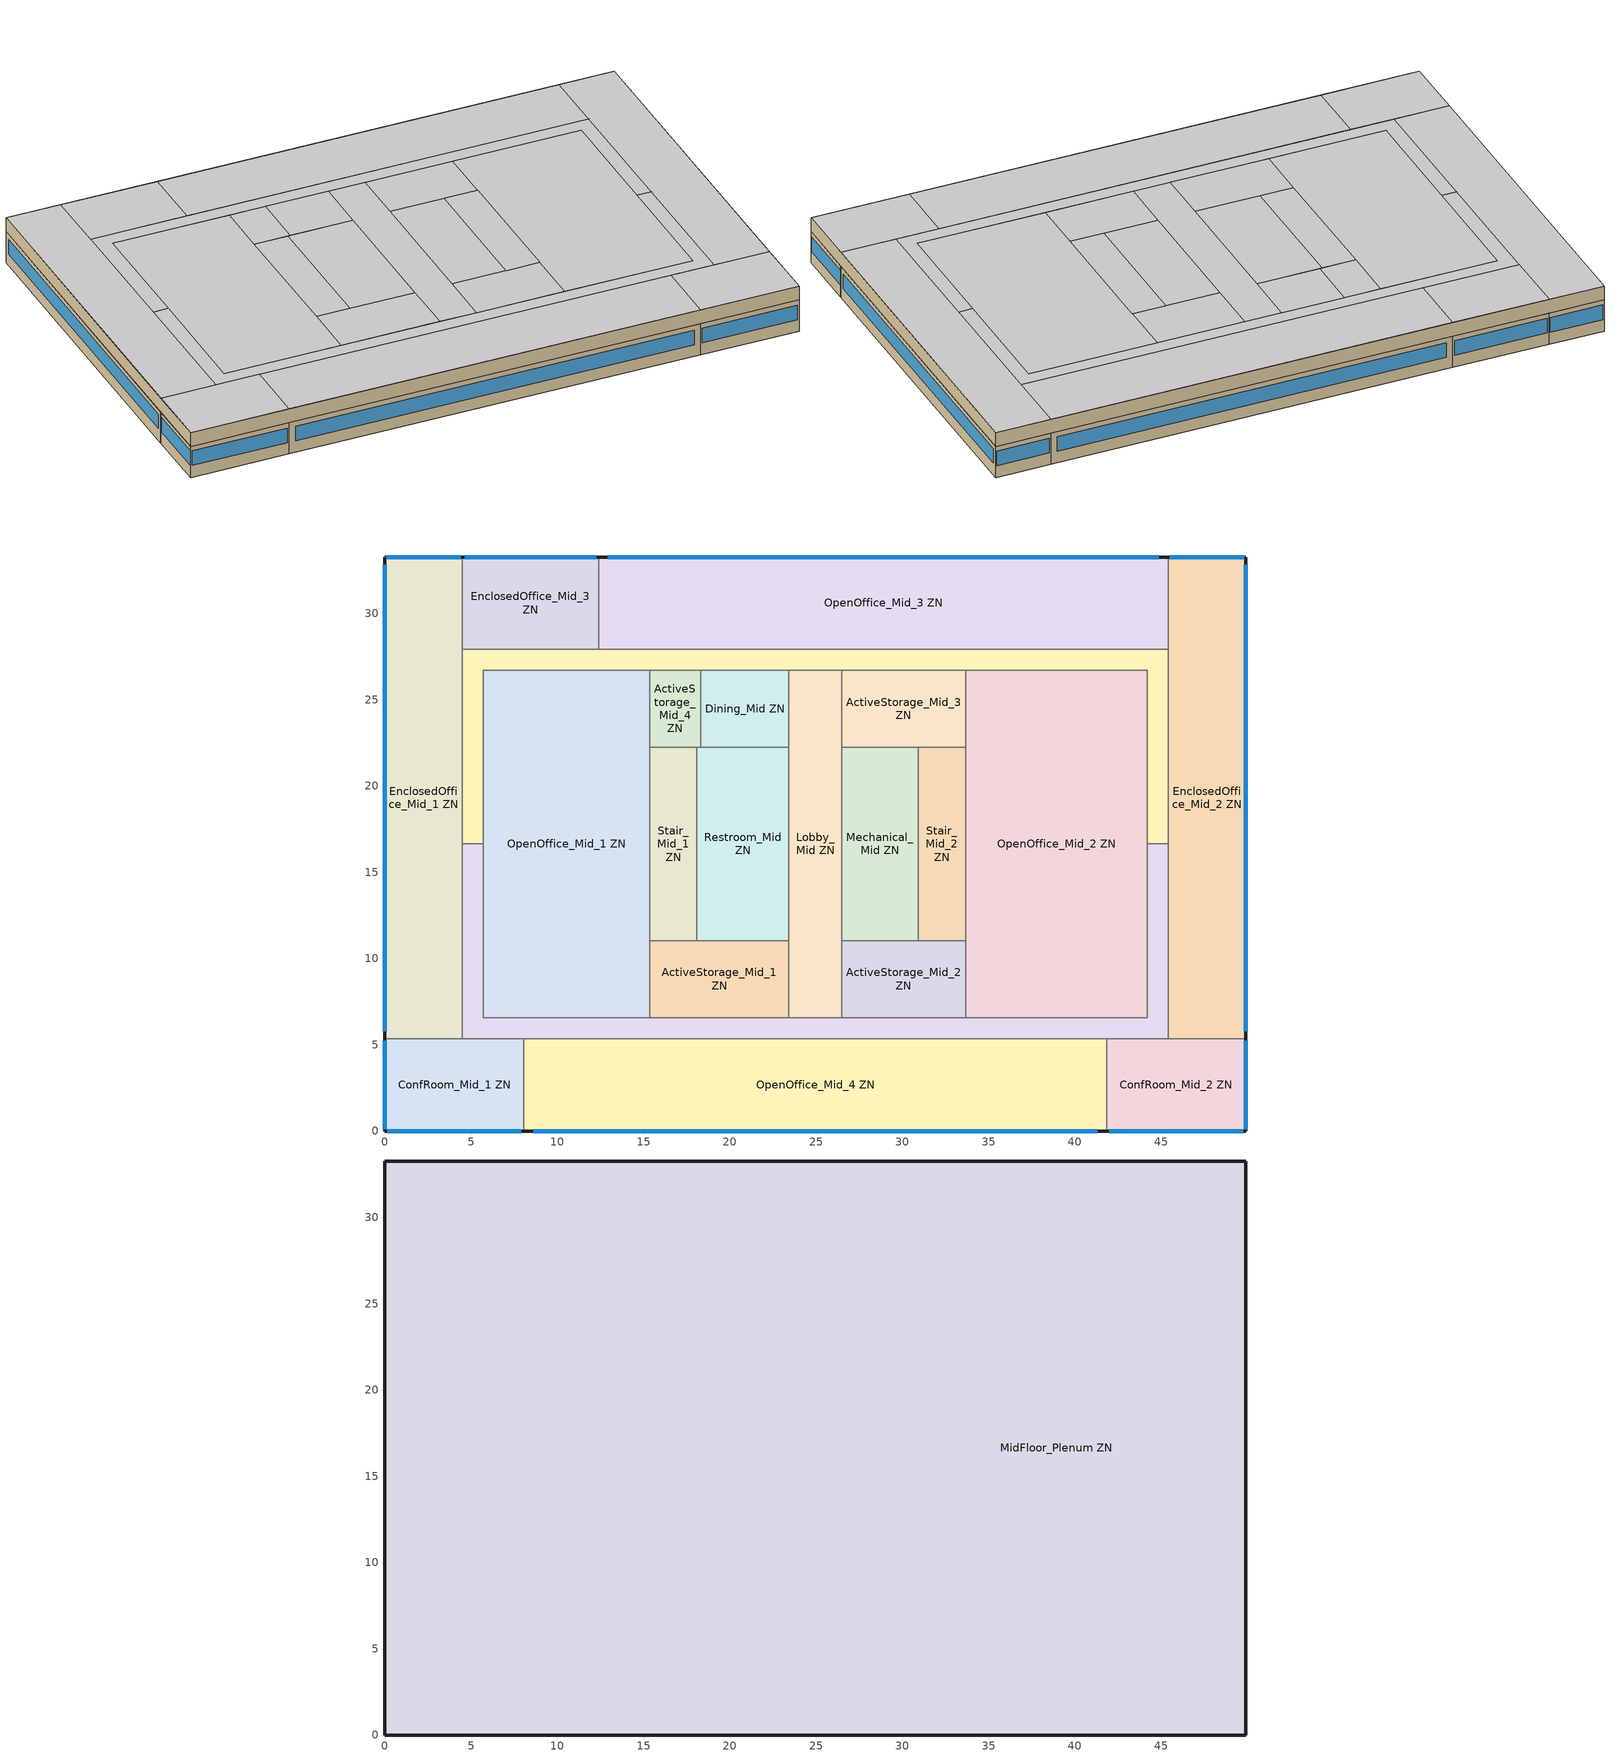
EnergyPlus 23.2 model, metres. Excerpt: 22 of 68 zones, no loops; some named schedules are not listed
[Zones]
ActiveStorage_Mid_1 ZN
 floor to FirstFloor_Plenum ZN (Typical Interior Floor): 23.43,11.04 23.43,6.56 15.35,6.56 15.35,11.04 z3.96
 wall to Restroom_Mid ZN (Typical Interior Wall): 23.43,11.04 18.1,11.04 z3.96:6.71
 wall to Stair_Mid_1 ZN (Typical Interior Wall): 18.1,11.04 15.35,11.04 z3.96:6.71
 wall to Lobby_Mid ZN (Typical Interior Wall): 23.43,6.56 23.43,11.04 z3.96:6.71
 wall to Corridor_Mid_1 ZN (Typical Interior Wall): 15.35,6.56 23.43,6.56 z3.96:6.71
 wall to OpenOffice_Mid_1 ZN (Typical Interior Wall): 15.35,11.04 15.35,6.56 z3.96:6.71
ActiveStorage_Mid_2 ZN
 floor to FirstFloor_Plenum ZN (Typical Interior Floor): 33.67,11.04 33.67,6.56 26.48,6.56 26.48,11.04 z3.96
 wall to Mechanical_Mid ZN (Typical Interior Wall): 30.93,11.04 26.48,11.04 z3.96:6.71
 wall to Stair_Mid_2 ZN (Typical Interior Wall): 33.67,11.04 30.93,11.04 z3.96:6.71
 wall to OpenOffice_Mid_2 ZN (Typical Interior Wall): 33.67,6.56 33.67,11.04 z3.96:6.71
 wall to Corridor_Mid_1 ZN (Typical Interior Wall): 26.48,6.56 33.67,6.56 z3.96:6.71
 wall to Lobby_Mid ZN (Typical Interior Wall): 26.48,11.04 26.48,6.56 z3.96:6.71
ActiveStorage_Mid_3 ZN
 floor to FirstFloor_Plenum ZN (Typical Interior Floor): 33.67,26.71 33.67,22.23 26.48,22.23 26.48,26.71 z3.96
 wall to Corridor_Mid_2 ZN (Typical Interior Wall): 33.67,26.71 26.48,26.71 z3.96:6.71
 wall to OpenOffice_Mid_2 ZN (Typical Interior Wall): 33.67,22.23 33.67,26.71 z3.96:6.71
 wall to Stair_Mid_2 ZN (Typical Interior Wall): 30.93,22.23 33.67,22.23 z3.96:6.71
 wall to Mechanical_Mid ZN (Typical Interior Wall): 26.48,22.23 30.93,22.23 z3.96:6.71
 wall to Lobby_Mid ZN (Typical Interior Wall): 26.48,26.71 26.48,22.23 z3.96:6.71
ActiveStorage_Mid_4 ZN
 floor to FirstFloor_Plenum ZN (Typical Interior Floor): 18.31,26.71 18.31,22.23 15.35,22.23 15.35,26.71 z3.96
 wall to Corridor_Mid_2 ZN (Typical Interior Wall): 18.31,26.71 15.35,26.71 z3.96:6.71
 wall to Dining_Mid ZN (Typical Interior Wall): 18.31,22.23 18.31,26.71 z3.96:6.71
 wall to Restroom_Mid ZN (Typical Interior Wall): 18.1,22.23 18.31,22.23 z3.96:6.71
 wall to Stair_Mid_1 ZN (Typical Interior Wall): 15.35,22.23 18.1,22.23 z3.96:6.71
 wall to OpenOffice_Mid_1 ZN (Typical Interior Wall): 15.35,26.71 15.35,22.23 z3.96:6.71
ConfRoom_Mid_1 ZN
 floor to FirstFloor_Plenum ZN (Typical Interior Floor): 8.07,5.34 8.07,0 0,0 0,5.34 z3.96
 wall outside (PRM Steel Framed Exterior Wall R-8.06): 0,5.34 0,0 8.07,0 z3.96:6.71
 wall to EnclosedOffice_Mid_1 ZN (Typical Interior Wall): 4.5,5.34 0,5.34 z3.96:6.71
 wall to Corridor_Mid_1 ZN (Typical Interior Wall): 8.07,5.34 4.5,5.34 z3.96:6.71
 wall to OpenOffice_Mid_4 ZN (Typical Interior Wall): 8.07,0 8.07,5.34 z3.96:6.71
 window (Simple Glazing U 0.57 SHGC 0.25 VT 0.28): 0.15,0 7.92,0 / 0,5.24 0,0.11 z5:6.28
ConfRoom_Mid_2 ZN
 floor to FirstFloor_Plenum ZN (Typical Interior Floor): 49.91,5.34 49.91,0 41.84,0 41.84,5.34 z3.96
 wall outside (PRM Steel Framed Exterior Wall R-8.06): 41.84,0 49.91,0 49.91,5.34 z3.96:6.71
 wall to Corridor_Mid_1 ZN (Typical Interior Wall): 45.41,5.34 41.84,5.34 z3.96:6.71
 wall to EnclosedOffice_Mid_2 ZN (Typical Interior Wall): 49.91,5.34 45.41,5.34 z3.96:6.71
 wall to OpenOffice_Mid_4 ZN (Typical Interior Wall): 41.84,5.34 41.84,0 z3.96:6.71
 window (Simple Glazing U 0.57 SHGC 0.25 VT 0.28): 49.91,0.11 49.91,5.24 / 41.99,0 49.76,0 z5:6.28
Corridor_Mid_1 ZN
 floor to FirstFloor_Plenum ZN (Typical Interior Floor): 45.41,16.64 45.41,5.34 4.5,5.34 4.5,16.64 5.72,16.64 5.72,6.56 44.19,6.56 44.19,16.64 z3.96
 wall to OpenOffice_Mid_2 ZN (Typical Interior Wall): 44.19,16.64 44.19,6.56 33.67,6.56 z3.96:6.71
 wall to OpenOffice_Mid_1 ZN (Typical Interior Wall): 15.35,6.56 5.72,6.56 5.72,16.64 z3.96:6.71
 wall to Lobby_Mid ZN (Typical Interior Wall): 26.48,6.56 23.43,6.56 z3.96:6.71
 wall to Corridor_Mid_2 ZN (Typical Interior Wall): 5.72,16.64 4.5,16.64 / 45.41,16.64 44.19,16.64 z3.96:6.71
 wall to EnclosedOffice_Mid_2 ZN (Typical Interior Wall): 45.41,5.34 45.41,16.64 z3.96:6.71
 wall to OpenOffice_Mid_4 ZN (Typical Interior Wall): 8.07,5.34 16.57,5.34 33.34,5.34 41.84,5.34 z3.96:6.71
 wall to EnclosedOffice_Mid_1 ZN (Typical Interior Wall): 4.5,16.64 4.5,5.34 z3.96:6.71
Corridor_Mid_2 ZN
 floor to FirstFloor_Plenum ZN (Typical Interior Floor): 45.41,27.93 45.41,16.64 44.19,16.64 44.19,26.71 5.72,26.71 5.72,16.64 4.5,16.64 4.5,27.93 z3.96
 wall to OpenOffice_Mid_3 ZN (Typical Interior Wall): 45.41,27.93 12.39,27.93 z3.96:6.71
 wall to EnclosedOffice_Mid_3 ZN (Typical Interior Wall): 12.39,27.93 10.08,27.93 4.5,27.93 z3.96:6.71
 wall to OpenOffice_Mid_1 ZN (Typical Interior Wall): 5.72,16.64 5.72,26.71 15.35,26.71 z3.96:6.71
 wall to EnclosedOffice_Mid_2 ZN (Typical Interior Wall): 45.41,16.64 45.41,27.93 z3.96:6.71
 wall to Dining_Mid ZN (Typical Interior Wall): 18.31,26.71 23.43,26.71 z3.96:6.71
 wall to Lobby_Mid ZN (Typical Interior Wall): 23.43,26.71 26.48,26.71 z3.96:6.71
 wall to OpenOffice_Mid_2 ZN (Typical Interior Wall): 33.67,26.71 44.19,26.71 44.19,16.64 z3.96:6.71
 wall to EnclosedOffice_Mid_1 ZN (Typical Interior Wall): 4.5,27.93 4.5,16.64 z3.96:6.71
Dining_Mid ZN
 floor to FirstFloor_Plenum ZN (Typical Interior Floor): 23.43,26.71 23.43,22.23 18.31,22.23 18.31,26.71 z3.96
 wall to Lobby_Mid ZN (Typical Interior Wall): 23.43,22.23 23.43,26.71 z3.96:6.71
 wall to Restroom_Mid ZN (Typical Interior Wall): 18.31,22.23 23.43,22.23 z3.96:6.71
EnclosedOffice_Mid_1 ZN
 floor to FirstFloor_Plenum ZN (Typical Interior Floor): 4.5,33.27 4.5,5.34 0,5.34 0,33.27 z3.96
 wall outside (PRM Steel Framed Exterior Wall R-8.06): 4.5,33.27 0,33.27 0,5.34 z3.96:6.71
 wall to EnclosedOffice_Mid_3 ZN (Typical Interior Wall): 4.5,27.93 4.5,33.27 z3.96:6.71
 window (Simple Glazing U 0.57 SHGC 0.25 VT 0.28): 4.41,33.27 0.09,33.27 z5:6.29; 0,32.82 0,5.8 z5:6.27
EnclosedOffice_Mid_2 ZN
 floor to FirstFloor_Plenum ZN (Typical Interior Floor): 49.91,33.27 49.91,5.34 45.41,5.34 45.41,33.27 z3.96
 wall outside (PRM Steel Framed Exterior Wall R-8.06): 49.91,5.34 49.91,33.27 45.41,33.27 z3.96:6.71
 wall to OpenOffice_Mid_3 ZN (Typical Interior Wall): 45.41,33.27 45.41,27.93 z3.96:6.71
 window (Simple Glazing U 0.57 SHGC 0.25 VT 0.28): 49.82,33.27 45.5,33.27 z5:6.29; 49.91,5.8 49.91,32.82 z5:6.27
EnclosedOffice_Mid_3 ZN
 floor to FirstFloor_Plenum ZN (Typical Interior Floor): 12.39,33.27 12.39,27.93 4.5,27.93 4.5,33.27 z3.96
 wall outside (PRM Steel Framed Exterior Wall R-8.06): 12.39,33.27 4.5,33.27 z3.96:6.71
 wall to OpenOffice_Mid_3 ZN (Typical Interior Wall): 12.39,27.93 12.39,33.27 z3.96:6.71
 window (Simple Glazing U 0.57 SHGC 0.25 VT 0.28): 12.25,33.27 4.65,33.27 z5:6.28
Lobby_Mid ZN
 floor to FirstFloor_Plenum ZN (Typical Interior Floor): 26.48,26.71 26.48,6.56 23.43,6.56 23.43,26.71 z3.96
 wall to Mechanical_Mid ZN (Typical Interior Wall): 26.48,11.04 26.48,22.23 z3.96:6.71
 wall to Restroom_Mid ZN (Typical Interior Wall): 23.43,22.23 23.43,11.04 z3.96:6.71
Mechanical_Mid ZN
 floor to FirstFloor_Plenum ZN (Typical Interior Floor): 30.93,22.23 30.93,11.04 26.48,11.04 26.48,22.23 z3.96
 wall to Stair_Mid_2 ZN (Typical Interior Wall): 30.93,11.04 30.93,22.23 z3.96:6.71
OpenOffice_Mid_1 ZN
 floor to FirstFloor_Plenum ZN (Typical Interior Floor): 15.35,26.71 15.35,6.56 5.72,6.56 5.72,26.71 z3.96
 wall to Stair_Mid_1 ZN (Typical Interior Wall): 15.35,11.04 15.35,22.23 z3.96:6.71
OpenOffice_Mid_2 ZN
 floor to FirstFloor_Plenum ZN (Typical Interior Floor): 44.19,26.71 44.19,6.56 33.67,6.56 33.67,26.71 z3.96
 wall to Stair_Mid_2 ZN (Typical Interior Wall): 33.67,22.23 33.67,11.04 z3.96:6.71
OpenOffice_Mid_3 ZN
 floor to FirstFloor_Plenum ZN (Typical Interior Floor): 45.41,33.27 45.41,27.93 12.39,27.93 12.39,33.27 z3.96
 wall outside (PRM Steel Framed Exterior Wall R-8.06): 45.41,33.27 12.39,33.27 z3.96:6.71
 window (Simple Glazing U 0.57 SHGC 0.25 VT 0.28): 44.87,33.27 12.92,33.27 z5:6.27
OpenOffice_Mid_4 ZN
 floor to FirstFloor_Plenum ZN (Typical Interior Floor): 41.84,5.34 41.84,0 8.07,0 8.07,5.34 z3.96
 wall outside (PRM Steel Framed Exterior Wall R-8.06): 8.07,0 41.84,0 z3.96:6.71
 window (Simple Glazing U 0.57 SHGC 0.25 VT 0.28): 8.61,0 41.3,0 z5:6.27
Restroom_Mid ZN
 floor to FirstFloor_Plenum ZN (Typical Interior Floor): 23.43,22.23 23.43,11.04 18.1,11.04 18.1,22.23 z3.96
 wall to Stair_Mid_1 ZN (Typical Interior Wall): 18.1,22.23 18.1,11.04 z3.96:6.71
Stair_Mid_1 ZN
 floor to FirstFloor_Plenum ZN (Typical Interior Floor): 18.1,22.23 18.1,11.04 15.35,11.04 15.35,22.23 z3.96
Stair_Mid_2 ZN
 floor to FirstFloor_Plenum ZN (Typical Interior Floor): 33.67,22.23 33.67,11.04 30.93,11.04 30.93,22.23 z3.96
MidFloor_Plenum ZN
 floor to OpenOffice_Mid_3 ZN (Typical Interior Floor): 45.41,33.27 45.41,27.93 12.39,27.93 12.39,33.27 z6.71
 floor to Lobby_Mid ZN (Typical Interior Floor): 26.48,26.71 26.48,6.56 23.43,6.56 23.43,26.71 z6.71
 floor to OpenOffice_Mid_4 ZN (Typical Interior Floor): 41.84,5.34 41.84,0 8.07,0 8.07,5.34 z6.71
 floor to Stair_Mid_2 ZN (Typical Interior Floor): 33.67,22.23 33.67,11.04 30.93,11.04 30.93,22.23 z6.71
 floor to OpenOffice_Mid_1 ZN (Typical Interior Floor): 15.35,26.71 15.35,6.56 5.72,6.56 5.72,26.71 z6.71
 floor to Corridor_Mid_1 ZN (Typical Interior Floor): 45.41,16.64 45.41,5.34 4.5,5.34 4.5,16.64 5.72,16.64 5.72,6.56 44.19,6.56 44.19,16.64 z6.71
 floor to Stair_Mid_1 ZN (Typical Interior Floor): 18.1,22.23 18.1,11.04 15.35,11.04 15.35,22.23 z6.71
 floor to OpenOffice_Mid_2 ZN (Typical Interior Floor): 44.19,26.71 44.19,6.56 33.67,6.56 33.67,26.71 z6.71
 floor to ActiveStorage_Mid_4 ZN (Typical Interior Floor): 18.31,26.71 18.31,22.23 15.35,22.23 15.35,26.71 z6.71
 floor to ActiveStorage_Mid_3 ZN (Typical Interior Floor): 33.67,26.71 33.67,22.23 26.48,22.23 26.48,26.71 z6.71
 floor to EnclosedOffice_Mid_3 ZN (Typical Interior Floor): 12.39,33.27 12.39,27.93 4.5,27.93 4.5,33.27 z6.71
 floor to ConfRoom_Mid_1 ZN (Typical Interior Floor): 8.07,5.34 8.07,0 0,0 0,5.34 z6.71
 floor to Corridor_Mid_2 ZN (Typical Interior Floor): 45.41,27.93 45.41,16.64 44.19,16.64 44.19,26.71 5.72,26.71 5.72,16.64 4.5,16.64 4.5,27.93 z6.71
 floor to ActiveStorage_Mid_1 ZN (Typical Interior Floor): 23.43,11.04 23.43,6.56 15.35,6.56 15.35,11.04 z6.71
 floor to ConfRoom_Mid_2 ZN (Typical Interior Floor): 49.91,5.34 49.91,0 41.84,0 41.84,5.34 z6.71
 floor to Dining_Mid ZN (Typical Interior Floor): 23.43,26.71 23.43,22.23 18.31,22.23 18.31,26.71 z6.71
 floor to EnclosedOffice_Mid_2 ZN (Typical Interior Floor): 49.91,33.27 49.91,5.34 45.41,5.34 45.41,33.27 z6.71
 floor to EnclosedOffice_Mid_1 ZN (Typical Interior Floor): 4.5,33.27 4.5,5.34 0,5.34 0,33.27 z6.71
 floor to Restroom_Mid ZN (Typical Interior Floor): 23.43,22.23 23.43,11.04 18.1,11.04 18.1,22.23 z6.71
 floor to ActiveStorage_Mid_2 ZN (Typical Interior Floor): 33.67,11.04 33.67,6.56 26.48,6.56 26.48,11.04 z6.71
 floor to Mechanical_Mid ZN (Typical Interior Floor): 30.93,22.23 30.93,11.04 26.48,11.04 26.48,22.23 z6.71
 wall outside (PRM Steel Framed Exterior Wall R-8.06): 49.91,33.27 0,33.27 0,0 49.91,0 49.91,33.27 z6.71:7.92
 ceiling to Dining_Top ZN (Typical Interior Ceiling): 23.43,22.23 23.43,26.71 18.31,26.71 18.31,22.23 z7.92
 ceiling to Stair_Top_1 ZN (Typical Interior Ceiling): 18.1,11.04 18.1,22.23 15.35,22.23 15.35,11.04 z7.92
 ceiling to Stair_Top_2 ZN (Typical Interior Ceiling): 33.67,11.04 33.67,22.23 30.93,22.23 30.93,11.04 z7.92
 ceiling to ConfRoom_Top_2 ZN (Typical Interior Ceiling): 49.91,0 49.91,5.34 41.84,5.34 41.84,0 z7.92
 ceiling to OpenOffice_Top_2 ZN (Typical Interior Ceiling): 44.19,6.56 44.19,26.71 33.67,26.71 33.67,6.56 z7.92
 ceiling to EnclosedOffice_Top_2 ZN (Typical Interior Ceiling): 49.91,5.34 49.91,33.27 45.41,33.27 45.41,5.34 z7.92
 ceiling to Restroom_Top ZN (Typical Interior Ceiling): 23.43,11.04 23.43,22.23 18.1,22.23 18.1,11.04 z7.92
 ceiling to EnclosedOffice_Top_3 ZN (Typical Interior Ceiling): 12.39,27.93 12.39,33.27 4.5,33.27 4.5,27.93 z7.92
 ceiling to EnclosedOffice_Top_1 ZN (Typical Interior Ceiling): 4.5,5.34 4.5,33.27 0,33.27 0,5.34 z7.92
 ceiling to OpenOffice_Top_3 ZN (Typical Interior Ceiling): 45.41,27.93 45.41,33.27 12.39,33.27 12.39,27.93 z7.92
 ceiling to ActiveStorage_Top_1 ZN (Typical Interior Ceiling): 23.43,6.56 23.43,11.04 15.35,11.04 15.35,6.56 z7.92
 ceiling to ActiveStorage_Top_2 ZN (Typical Interior Ceiling): 33.67,6.56 33.67,11.04 26.48,11.04 26.48,6.56 z7.92
 ceiling to ConfRoom_Top_1 ZN (Typical Interior Ceiling): 8.07,0 8.07,5.34 0,5.34 0,0 z7.92
 ceiling to Corridor_Top_1 ZN (Typical Interior Ceiling): 45.41,5.34 45.41,16.64 44.19,16.64 44.19,6.56 5.72,6.56 5.72,16.64 4.5,16.64 4.5,5.34 z7.92
 ceiling to OpenOffice_Top_4 ZN (Typical Interior Ceiling): 41.84,0 41.84,5.34 8.07,5.34 8.07,0 z7.92
 ceiling to Corridor_Top_2 ZN (Typical Interior Ceiling): 45.41,16.64 45.41,27.93 4.5,27.93 4.5,16.64 5.72,16.64 5.72,26.71 44.19,26.71 44.19,16.64 z7.92
 ceiling to ActiveStorage_Top_4 ZN (Typical Interior Ceiling): 18.31,22.23 18.31,26.71 15.35,26.71 15.35,22.23 z7.92
 ceiling to ActiveStorage_Top_3 ZN (Typical Interior Ceiling): 33.67,22.23 33.67,26.71 26.48,26.71 26.48,22.23 z7.92
 ceiling to OpenOffice_Top_1 ZN (Typical Interior Ceiling): 15.35,6.56 15.35,26.71 5.72,26.71 5.72,6.56 z7.92
 ceiling to Mechanical_Top ZN (Typical Interior Ceiling): 30.93,11.04 30.93,22.23 26.48,22.23 26.48,11.04 z7.92
 ceiling to Lobby_Top ZN (Typical Interior Ceiling): 26.48,6.56 26.48,26.71 23.43,26.71 23.43,6.56 z7.92
[Building]
90.1-PRM-2019--ASHRAE 169-2013-3B: North Axis {deg}=0; Terrain=City
[Site:Location]
El Paso International Ap  Ut: Latitude {deg}=31.77; Longitude {deg}=-106.5; Time Zone {hr}=-7; Elevation {m}=1186
[SizingPeriod:DesignDay] Month=7; Day of Month=21; Day Type=SummerDesignDay; Daily Dry-Bulb Temperature Range {deltaC}=9.5; Dry-Bulb Temperature Range Modifier Type=DefaultMultipliers; Barometric Pressure {Pa}=97679; Wind Speed {m/s}=4; Wind Direction {deg}=300; Rain Indicator=No; Snow Indicator=No; Daylight Saving Time Indicator=No; Solar Model Indicator=ASHRAETau; ASHRAE Clear Sky Optical Depth for Beam Irradiance (taub)=0.556; ASHRAE Clear Sky Optical Depth for Diffuse Irradiance (taud)=1.779; Begin Environment Reset Mode=FullResetAtBeginEnvironment
Name | Maximum Dry-Bulb Temperature {C} | Humidity Condition Type | Wetbulb or DewPoint at Maximum Dry-Bulb {C} | Enthalpy at Maximum Dry-Bulb {J/kg}
Atlanta Hartsfield Intl Ap Ann Clg .4% Condns DB=>MWB | 34.4 | Wetbulb | 23.5
Atlanta Hartsfield Intl Ap Ann Clg .4% Condns DP=>MDB | 27.3 | Dewpoint | 23.4
Atlanta Hartsfield Intl Ap Ann Clg .4% Condns Enth=>MDB | 31.3 | Enthalpy |  | 77900
Atlanta Hartsfield Intl Ap Ann Clg .4% Condns WB=>MDB | 31.2 | Wetbulb | 25.1
[Site:GroundTemperature:FCfactorMethod]
January Ground Temperature {C}=18.3; February Ground Temperature {C}=11.2; March Ground Temperature {C}=6.8; April Ground Temperature {C}=8.1; May Ground Temperature {C}=10.3; June Ground Temperature {C}=12.5; July Ground Temperature {C}=19.2; August Ground Temperature {C}=23.8; September Ground Temperature {C}=27.9; October Ground Temperature {C}=27.5; November Ground Temperature {C}=26.3; December Ground Temperature {C}=23.4
[Site:WaterMainsTemperature]
Calculation Method=Correlation; Annual Average Outdoor Air Temperature {C}=12.4667; Maximum Difference In Monthly Average Outdoor Air Temperatures {deltaC}=25.2
[Material] Thermal Absorptance=0.9
Name | Roughness | Thickness {m} | Conductivity {W/m-K} | Density {kg/m3} | Specific Heat {J/kg-K} | Solar Absorptance | Visible Absorptance
100mm Normalweight concrete floor | MediumSmooth | 0.1016 | 2.31 | 2322 | 832 | 0.7 | 0.7
5/8 in. Gypsum Board | MediumSmooth | 0.0159 | 0.16 | 800 | 1090 | 0.7 | 0.7
G01 13mm gypsum board | Smooth | 0.0127 | 0.16 | 800 | 1090 | 0.7 | 0.5
Std Wood 6inch | MediumSmooth | 0.15 | 0.12 | 540 | 1210 | 0.7 | 0.7
Stucco - 3/8 in. | Smooth | 0.009652 | 0.721197 | 1855.1 | 837.36 | 0 | 0
[Material:NoMass] Thermal Absorptance=0.9; Solar Absorptance=0.7
Name | Roughness | Thermal Resistance {m2-K/W} | Visible Absorptance
CP02 CARPET PAD | VeryRough | 0.21648 | 0.8
Typical Insulation R-6.01 | Smooth | 1.05842 | 0.7
[WindowMaterial:SimpleGlazingSystem]
Simple Glazing U 0.57 SHGC 0.25 VT 0.28: U-Factor {W/m2-K}=3.23661; Solar Heat Gain Coefficient=0.25; Visible Transmittance=0.28
[Construction]
InteriorFurnishings: Std Wood 6inch
PRM Steel Framed Exterior Wall R-8.06: Stucco - 3/8 in., 5/8 in. Gypsum Board, Typical Insulation R-6.01, 5/8 in. Gypsum Board
Simple Glazing U 0.57 SHGC 0.25 VT 0.28: Simple Glazing U 0.57 SHGC 0.25 VT 0.28
Typical Interior Ceiling: CP02 CARPET PAD, 100mm Normalweight concrete floor
Typical Interior Floor: 100mm Normalweight concrete floor, CP02 CARPET PAD
Typical Interior Wall: G01 13mm gypsum board, G01 13mm gypsum board
[Space]
Name | Zone | Space Type
ActiveStorage_Mid_1 | ActiveStorage_Mid_1 ZN | MediumOffice - Storage
ActiveStorage_Mid_2 | ActiveStorage_Mid_2 ZN | MediumOffice - Storage
ActiveStorage_Mid_3 | ActiveStorage_Mid_3 ZN | MediumOffice - Storage
ActiveStorage_Mid_4 | ActiveStorage_Mid_4 ZN | MediumOffice - Storage
ConfRoom_Mid_1 | ConfRoom_Mid_1 ZN | MediumOffice - Conference
ConfRoom_Mid_2 | ConfRoom_Mid_2 ZN | MediumOffice - Conference
Corridor_Mid_1 | Corridor_Mid_1 ZN | MediumOffice - Corridor
Corridor_Mid_2 | Corridor_Mid_2 ZN | MediumOffice - Corridor
Dining_Mid | Dining_Mid ZN | MediumOffice - Dining
EnclosedOffice_Mid_1 | EnclosedOffice_Mid_1 ZN | MediumOffice - ClosedOffice
EnclosedOffice_Mid_2 | EnclosedOffice_Mid_2 ZN | MediumOffice - ClosedOffice
EnclosedOffice_Mid_3 | EnclosedOffice_Mid_3 ZN | MediumOffice - ClosedOffice
Lobby_Mid | Lobby_Mid ZN | MediumOffice - Lobby
Mechanical_Mid | Mechanical_Mid ZN | MediumOffice - Elec/MechRoom
MidFloor_Plenum | MidFloor_Plenum ZN | Plenum Space Type
OpenOffice_Mid_1 | OpenOffice_Mid_1 ZN | MediumOffice - OpenOffice
OpenOffice_Mid_2 | OpenOffice_Mid_2 ZN | MediumOffice - OpenOffice
OpenOffice_Mid_3 | OpenOffice_Mid_3 ZN | MediumOffice - OpenOffice
OpenOffice_Mid_4 | OpenOffice_Mid_4 ZN | MediumOffice - OpenOffice
Restroom_Mid | Restroom_Mid ZN | MediumOffice - Restroom
Stair_Mid_1 | Stair_Mid_1 ZN | MediumOffice - Stair
Stair_Mid_2 | Stair_Mid_2 ZN | MediumOffice - Stair
[SpaceList]
MediumOffice - Storage: ActiveStorage_Bot_2, ActiveStorage_Bot_4, ActiveStorage_Mid_4, ActiveStorage_Mid_2, ActiveStorage_Bot_3, ActiveStorage_Bot_1, ActiveStorage_Mid_1, ActiveStorage_Top_2, ActiveStorage_Mid_3, ActiveStorage_Top_4, ActiveStorage_Top_3, ActiveStorage_Top_1
MediumOffice - Conference: ConfRoom_Bot_1, ConfRoom_Bot_2, ConfRoom_Top_2, ConfRoom_Mid_2, ConfRoom_Mid_1, ConfRoom_Top_1
MediumOffice - Corridor: Corridor_Bot_1, Corridor_Bot_2, Corridor_Top_1, Corridor_Mid_1, Corridor_Mid_2, Corridor_Top_2
MediumOffice - Dining: Dining_Bot, Dining_Mid, Dining_Top
MediumOffice - ClosedOffice: EnclosedOffice_Top_3, EnclosedOffice_Bot_3, EnclosedOffice_Bot_1, EnclosedOffice_Bot_4, EnclosedOffice_Mid_2, EnclosedOffice_Bot_2, EnclosedOffice_Mid_1, EnclosedOffice_Mid_3, EnclosedOffice_Top_2, EnclosedOffice_Top_1
Plenum Space Type: MidFloor_Plenum, FirstFloor_Plenum, TopFloor_Plenum
MediumOffice - Lobby: Lounge_Bot, Lobby_Bot, Lobby_Top, Lobby_Mid
MediumOffice - Elec/MechRoom: Mechanical_Bot, Mechanical_Mid, Mechanical_Top
MediumOffice - OpenOffice: OpenOffice_Top_4, OpenOffice_Mid_1, OpenOffice_Top_1, OpenOffice_Bot_2, OpenOffice_Bot_3, OpenOffice_Bot_1, OpenOffice_Top_3, OpenOffice_Mid_4, OpenOffice_Mid_2, OpenOffice_Mid_3, OpenOffice_Top_2
MediumOffice - Restroom: Restroom_Bot, Restroom_Mid, Restroom_Top
MediumOffice - Stair: Stair_Top_2, Stair_Bot_2, Stair_Bot_1, Stair_Mid_2, Stair_Top_1, Stair_Mid_1
[Zone] Multiplier=1
Name | Part of Total Floor Area
ActiveStorage_Mid_1 ZN; ActiveStorage_Mid_2 ZN; ActiveStorage_Mid_3 ZN; ActiveStorage_Mid_4 ZN; ConfRoom_Mid_1 ZN; ConfRoom_Mid_2 ZN; Corridor_Mid_1 ZN; Corridor_Mid_2 ZN; Dining_Mid ZN; EnclosedOffice_Mid_1 ZN; EnclosedOffice_Mid_2 ZN; EnclosedOffice_Mid_3 ZN; Lobby_Mid ZN; Mechanical_Mid ZN; OpenOffice_Mid_1 ZN; OpenOffice_Mid_2 ZN; OpenOffice_Mid_3 ZN; OpenOffice_Mid_4 ZN; Restroom_Mid ZN; Stair_Mid_1 ZN; Stair_Mid_2 ZN | Yes
MidFloor_Plenum ZN | No
[InternalMass] Construction=InteriorFurnishings
Name | Zone or ZoneList | Space or SpaceList | Surface Area {m2}
ActiveStorage_Mid_1 Mass | ActiveStorage_Mid_1 ZN | ActiveStorage_Mid_1 | 72.3705
ActiveStorage_Mid_2 Mass | ActiveStorage_Mid_2 ZN | ActiveStorage_Mid_2 | 64.4479
ActiveStorage_Mid_3 Mass | ActiveStorage_Mid_3 ZN | ActiveStorage_Mid_3 | 64.4479
ActiveStorage_Mid_4 Mass | ActiveStorage_Mid_4 ZN | ActiveStorage_Mid_4 | 26.4846
ConfRoom_Mid_1 Mass | ConfRoom_Mid_1 ZN | ConfRoom_Mid_1 | 86.211
ConfRoom_Mid_2 Mass | ConfRoom_Mid_2 ZN | ConfRoom_Mid_2 | 86.211
Corridor_Mid_1 Mass | Corridor_Mid_1 ZN | Corridor_Mid_1 | 148.881
Corridor_Mid_2 Mass | Corridor_Mid_2 ZN | Corridor_Mid_2 | 148.881
Dining_Mid Mass | Dining_Mid ZN | Dining_Mid | 45.8859
EnclosedOffice_Mid_1 Mass | EnclosedOffice_Mid_1 ZN | EnclosedOffice_Mid_1 | 251.597
EnclosedOffice_Mid_2 Mass | EnclosedOffice_Mid_2 ZN | EnclosedOffice_Mid_2 | 251.597
EnclosedOffice_Mid_3 Mass | EnclosedOffice_Mid_3 ZN | EnclosedOffice_Mid_3 | 84.2524
Lobby_Mid Mass | Lobby_Mid ZN | Lobby_Mid | 122.855
Mechanical_Mid Mass | Mechanical_Mid ZN | Mechanical_Mid | 99.6165
MidFloor_Plenum Mass | MidFloor_Plenum ZN | MidFloor_Plenum | 3321.48
OpenOffice_Mid_1 Mass | OpenOffice_Mid_1 ZN | OpenOffice_Mid_1 | 388.208
OpenOffice_Mid_2 Mass | OpenOffice_Mid_2 ZN | OpenOffice_Mid_2 | 423.848
OpenOffice_Mid_3 Mass | OpenOffice_Mid_3 ZN | OpenOffice_Mid_3 | 352.626
OpenOffice_Mid_4 Mass | OpenOffice_Mid_4 ZN | OpenOffice_Mid_4 | 360.821
Restroom_Mid Mass | Restroom_Mid ZN | Restroom_Mid | 119.412
Stair_Mid_1 Mass | Stair_Mid_1 ZN | Stair_Mid_1 | 61.4118
Stair_Mid_2 Mass | Stair_Mid_2 ZN | Stair_Mid_2 | 61.4118
[People] Number of People Schedule=OfficeMedium BLDG_OCC_SCH; Number of People Calculation Method=People/Area; Fraction Radiant=0.3; Activity Level Schedule=OfficeMedium ACTIVITY_SCH; Work Efficiency Schedule=Work Efficiency Schedule; Clothing Insulation Schedule=Clothing Schedule; Air Velocity Schedule=Air Velocity Schedule
Name | Zone or ZoneList or Space or SpaceList | People per Floor Area {person/m2}
MediumOffice - Conference People | MediumOffice - Conference | 0.538196
MediumOffice - Dining People | MediumOffice - Dining | 0.107639
MediumOffice - ClosedOffice People | MediumOffice - ClosedOffice | 0.0511286
MediumOffice - Lobby People | MediumOffice - Lobby | 0.107639
MediumOffice - OpenOffice People | MediumOffice - OpenOffice | 0.0565105
[Lights] Design Level Calculation Method=Watts/Area; Watts per Zone Floor Area {W/m2}=0; Return Air Fraction=0; Fraction Radiant=0.7; Fraction Visible=0.2; Fraction Replaceable=0
Name | Zone or ZoneList or Space or SpaceList | Schedule
MediumOffice - Storage Lights | MediumOffice - Storage | OfficeMedium BLDG_LIGHT_SCH_2013_0.0000 5_0.0000
MediumOffice - Conference Lights | MediumOffice - Conference | OfficeMedium BLDG_LIGHT_SCH_2013_0.0000 1_0.0000
MediumOffice - Corridor Lights | MediumOffice - Corridor | OfficeMedium BLDG_LIGHT_SCH_2013_0.0000 3_0.0000
MediumOffice - Dining Lights | MediumOffice - Dining | OfficeMedium BLDG_LIGHT_SCH_2013_0.0000 8_0.0000
MediumOffice - ClosedOffice Lights | MediumOffice - ClosedOffice | OfficeMedium BLDG_LIGHT_SCH_2013_0.0000 4_0.0000 1_0.0000 1_0.0000 1_0.0000 1_0.0000
MediumOffice - Lobby Lights | MediumOffice - Lobby | OfficeMedium BLDG_LIGHT_SCH_2013_0.0000 6_0.0000
MediumOffice - Elec/MechRoom Lights | MediumOffice - Elec/MechRoom | OfficeMedium BLDG_LIGHT_SCH_2013_0.0000 7_0.0000
MediumOffice - OpenOffice Lights | MediumOffice - OpenOffice | OfficeMedium BLDG_LIGHT_SCH_2013_0.0000 4_0.0000 1_0.0000 1_0.0000 1_0.0000 1
MediumOffice - Restroom Lights | MediumOffice - Restroom | OfficeMedium BLDG_LIGHT_SCH_2013_0.0000 9_0.0000
MediumOffice - Stair Lights | MediumOffice - Stair | OfficeMedium BLDG_LIGHT_SCH_2013_0.0000 2_0.0000
[ElectricEquipment] Schedule=OfficeMedium BLDG_EQUIP_SCH_2013; Design Level Calculation Method=Watts/Area; Fraction Latent=0; Fraction Radiant=0.5; Fraction Lost=0
Name | Zone or ZoneList or Space or SpaceList | Watts per Zone Floor Area {W/m2}
MediumOffice - Conference Elec Equip | MediumOffice - Conference | 10.7639
MediumOffice - Corridor Elec Equip | MediumOffice - Corridor | 3.12153
MediumOffice - Dining Elec Equip | MediumOffice - Dining | 10.7639
MediumOffice - ClosedOffice Elec Equip | MediumOffice - ClosedOffice | 9.3646
MediumOffice - Lobby Elec Equip | MediumOffice - Lobby | 2.90626
MediumOffice - Elec/MechRoom Elec Equip | MediumOffice - Elec/MechRoom | 2.90626
MediumOffice - OpenOffice Elec Equip | MediumOffice - OpenOffice | 10.3334
MediumOffice - Restroom Elec Equip | MediumOffice - Restroom | 2.90626
[ZoneInfiltration:DesignFlowRate] Constant Term Coefficient=0; Temperature Term Coefficient=0; Velocity Term Coefficient=0.224; Velocity Squared Term Coefficient=0
Name | Zone or ZoneList or Space or SpaceList | Schedule | Design Flow Rate Calculation Method | Design Flow Rate {m3/s} | Flow Rate per Exterior Surface Area {m3/s-m2}
ActiveStorage_Mid_1 Infiltration | ActiveStorage_Mid_1 | Always On Discrete 1 | Flow/Zone | 0
ActiveStorage_Mid_2 Infiltration | ActiveStorage_Mid_2 | Always On Discrete | Flow/Zone | 0
ActiveStorage_Mid_3 Infiltration | ActiveStorage_Mid_3 | Always On Discrete 7 | Flow/Zone | 0
ActiveStorage_Mid_4 Infiltration | ActiveStorage_Mid_4 | Always On Discrete | Flow/Zone | 0
ConfRoom_Mid_1 Infiltration | ConfRoom_Mid_1 | OfficeMedium INFIL_SCH_PNNL | Flow/ExteriorWallArea |  | 0.00152616
ConfRoom_Mid_2 Infiltration | ConfRoom_Mid_2 | OfficeMedium INFIL_SCH_PNNL | Flow/ExteriorWallArea |  | 0.00152616
Corridor_Mid_1 Infiltration | Corridor_Mid_1 | Always On Discrete 2 | Flow/Zone | 0
Corridor_Mid_2 Infiltration | Corridor_Mid_2 | Always On Discrete 12 | Flow/Zone | 0
Dining_Mid Infiltration | Dining_Mid | Always On Discrete 9 | Flow/Zone | 0
EnclosedOffice_Mid_1 Infiltration | EnclosedOffice_Mid_1 | OfficeMedium INFIL_SCH_PNNL | Flow/ExteriorWallArea |  | 0.00152616
EnclosedOffice_Mid_2 Infiltration | EnclosedOffice_Mid_2 | OfficeMedium INFIL_SCH_PNNL | Flow/ExteriorWallArea |  | 0.00152616
EnclosedOffice_Mid_3 Infiltration | EnclosedOffice_Mid_3 | OfficeMedium INFIL_SCH_PNNL | Flow/ExteriorWallArea |  | 0.00152616
Lobby_Mid Infiltration | Lobby_Mid | Always On Discrete 8 | Flow/Zone | 0
Mechanical_Mid Infiltration | Mechanical_Mid | Always On Discrete | Flow/Zone | 0
MidFloor_Plenum Infiltration | MidFloor_Plenum | Always On Discrete | Flow/ExteriorWallArea |  | 0.00152616
OpenOffice_Mid_1 Infiltration | OpenOffice_Mid_1 | Always On Discrete | Flow/Zone | 0
OpenOffice_Mid_2 Infiltration | OpenOffice_Mid_2 | Always On Discrete 3 | Flow/Zone | 0
OpenOffice_Mid_3 Infiltration | OpenOffice_Mid_3 | OfficeMedium INFIL_SCH_PNNL | Flow/ExteriorWallArea |  | 0.00152616
OpenOffice_Mid_4 Infiltration | OpenOffice_Mid_4 | OfficeMedium INFIL_SCH_PNNL | Flow/ExteriorWallArea |  | 0.00152616
Restroom_Mid Infiltration | Restroom_Mid | Always On Discrete 11 | Flow/Zone | 0
Stair_Mid_1 Infiltration | Stair_Mid_1 | Always On Discrete 14 | Flow/Zone | 0
Stair_Mid_2 Infiltration | Stair_Mid_2 | Always On Discrete 5 | Flow/Zone | 0
[Exterior:Lights] Schedule=Always On Discrete; Control Option=AstronomicalClock
Name | Design Level {W}
NonDimming Exterior Lights Def | 519
Occ Sensing Exterior Lights Def | 7402
[AirLoopHVAC:ReturnPlenum]
Air Loop HVAC Return Plenum 2: Zone=MidFloor_Plenum ZN
[Schedule:Day:Interval]
OfficeMedium BLDG_LIGHT_SCH_2013 Sun Day 9; OfficeMedium BLDG_LIGHT_SCH_2013 Sun Day 8; OfficeMedium BLDG_LIGHT_SCH_2013 Sun Day 20; OfficeMedium BLDG_LIGHT_SCH_2013 Sun Day 25; OfficeMedium BLDG_LIGHT_SCH_2013 Sun Day 28; OfficeMedium BLDG_LIGHT_SCH_2013 Sun Day 14; OfficeMedium BLDG_LIGHT_SCH_2013 Sun Day 16; OfficeMedium BLDG_LIGHT_SCH_2013 Sun Day 27; OfficeMedium BLDG_LIGHT_SCH_2013 Sun Day 26; OfficeMedium BLDG_LIGHT_SCH_2013 Sun Day 10: No, 06:00, 0.05, 18:00, 0.0431163, 24:00, 0.05
OfficeMedium BLDG_LIGHT_SCH_2013 Wkdy Day 9; OfficeMedium BLDG_LIGHT_SCH_2013 Wkdy Day 8; OfficeMedium BLDG_LIGHT_SCH_2013 Wkdy Day 20; OfficeMedium BLDG_LIGHT_SCH_2013 Wkdy Day 25; OfficeMedium BLDG_LIGHT_SCH_2013 Wkdy Day 28; OfficeMedium BLDG_LIGHT_SCH_2013 Wkdy Day 14; OfficeMedium BLDG_LIGHT_SCH_2013 Wkdy Day 16; OfficeMedium BLDG_LIGHT_SCH_2013 Wkdy Day 27; OfficeMedium BLDG_LIGHT_SCH_2013 Wkdy Day 26; OfficeMedium BLDG_LIGHT_SCH_2013 Wkdy Day 10: No, 05:00, 0.05, 06:00, 0.1, 07:00, 0.0862326, 08:00, 0.258698, 17:00, 0.776093, 18:00, 0.431163, 20:00, 0.258698, 22:00, 0.172465, 23:00, 0.0862326, 24:00, 0.0431163
OfficeMedium BLDG_LIGHT_SCH_2013 Sat Day 9; OfficeMedium BLDG_LIGHT_SCH_2013 Sat Day 8; OfficeMedium BLDG_LIGHT_SCH_2013 Sat Day 20; OfficeMedium BLDG_LIGHT_SCH_2013 Sat Day 25; OfficeMedium BLDG_LIGHT_SCH_2013 Sat Day 28; OfficeMedium BLDG_LIGHT_SCH_2013 Sat Day 14; OfficeMedium BLDG_LIGHT_SCH_2013 Sat Day 16; OfficeMedium BLDG_LIGHT_SCH_2013 Sat Day 27; OfficeMedium BLDG_LIGHT_SCH_2013 Sat Day 26; OfficeMedium BLDG_LIGHT_SCH_2013 Sat Day 10: No, 06:00, 0.05, 08:00, 0.0862326, 12:00, 0.258698, 17:00, 0.129349, 19:00, 0.0431163, 24:00, 0.05
Schedule Day 38; MediumOffice - Storage Lights Winter Design Day 1; MediumOffice - OpenOffice People Winter Design Day 1; Work Efficiency Schedule Default; Schedule Day 8; MediumOffice - Restroom Elec Equip Winter Design Day 1; Schedule Day 37; MediumOffice - Conference Lights Winter Design Day 1; Schedule Day 49; MediumOffice - Corridor Lights Winter Design Day 1; Schedule Day 54; MediumOffice - Dining Lights Winter Design Day 1; Schedule Day 57; MediumOffice - ClosedOffice Lights Winter Design Day 1; Schedule Day 43; MediumOffice - Lobby Lights Winter Design Day 1; Schedule Day 45; MediumOffice - Elec/MechRoom Lights Winter Design Day 1; Schedule Day 56; MediumOffice - OpenOffice Lights Winter Design Day 1; Schedule Day 55; MediumOffice - Restroom Lights Winter Design Day 1; Schedule Day 39; MediumOffice - Stair Lights Winter Design Day 1: No, 24:00, 0
MediumOffice - Storage Lights Summer Design Day 1; MediumOffice - Conference Lights Summer Design Day 1; MediumOffice - Corridor Lights Summer Design Day 1; MediumOffice - Dining Lights Summer Design Day 1; MediumOffice - ClosedOffice Lights Summer Design Day 1; MediumOffice - Lobby Lights Summer Design Day 1; MediumOffice - Elec/MechRoom Lights Summer Design Day 1; MediumOffice - OpenOffice Lights Summer Design Day 1; MediumOffice - Restroom Lights Summer Design Day 1; MediumOffice - Stair Lights Summer Design Day 1: No, 24:00, 0.776093
OfficeMedium BLDG_OCC_SCH Default: No, 06:00, 0, 18:00, 0.05, 24:00, 0
OfficeMedium BLDG_OCC_SCH Wkdy Day: No, 06:00, 0, 07:00, 0.1, 08:00, 0.2, 12:00, 0.95, 13:00, 0.5, 17:00, 0.95, 18:00, 0.3, 22:00, 0.1, 24:00, 0.05
OfficeMedium BLDG_OCC_SCH Sat Day: No, 06:00, 0, 08:00, 0.1, 12:00, 0.3, 17:00, 0.1, 19:00, 0.05, 24:00, 0
MediumOffice - OpenOffice People Summer Design Day 1: No, 24:00, 0.95
OfficeMedium ACTIVITY_SCH Default; OfficeMedium ACTIVITY_SCH Summer Design Day; OfficeMedium ACTIVITY_SCH Winter Design Day: No, 24:00, 120
Clothing Schedule Default Winter Clothes; OfficeMedium INFIL_SCH_PNNL Default; OpenOffice_Top_4 Infiltration Summer Design Day 1; OpenOffice_Top_4 Infiltration Winter Design Day 1: No, 24:00, 1
Air Velocity Schedule Default: No, 24:00, 0.2
OfficeMedium BLDG_EQUIP_SCH_2013 Sun Day: No, 06:00, 0.230755, 18:00, 0.288107, 24:00, 0.230755
OfficeMedium BLDG_EQUIP_SCH_2013 Wkdy Day: No, 06:00, 0.307674, 08:00, 0.381235, 12:00, 0.857778, 13:00, 0.76247, 17:00, 0.857778, 18:00, 0.476543, 24:00, 0.381235
OfficeMedium BLDG_EQUIP_SCH_2013 Sat Day: No, 06:00, 0.230755, 08:00, 0.381235, 12:00, 0.476543, 17:00, 0.33358, 19:00, 0.285926, 24:00, 0.230755
MediumOffice - Restroom Elec Equip Summer Design Day 1: No, 24:00, 0.857778
OfficeMedium INFIL_SCH_PNNL SmrDsn|Wkdy Day: No, 06:00, 1, 22:00, 0.25, 24:00, 1
OfficeMedium INFIL_SCH_PNNL WntrDsn|Sat Day: No, 06:00, 1, 18:00, 0.25, 24:00, 1
[Schedule:Week:Daily]
OfficeMedium BLDG_LIGHT_SCH_2013_0.0000 5_0.0000 Week Rule - Jan1-Dec31: OfficeMedium BLDG_LIGHT_SCH_2013 Sun Day 9, OfficeMedium BLDG_LIGHT_SCH_2013 Wkdy Day 9, OfficeMedium BLDG_LIGHT_SCH_2013 Wkdy Day 9, OfficeMedium BLDG_LIGHT_SCH_2013 Wkdy Day 9, OfficeMedium BLDG_LIGHT_SCH_2013 Wkdy Day 9, OfficeMedium BLDG_LIGHT_SCH_2013 Wkdy Day 9, OfficeMedium BLDG_LIGHT_SCH_2013 Sat Day 9, Schedule Day 38, MediumOffice - Storage Lights Summer Design Day 1, MediumOffice - Storage Lights Winter Design Day 1, Schedule Day 38, Schedule Day 38
OfficeMedium BLDG_OCC_SCH Week Rule - Jan1-Dec31: OfficeMedium BLDG_OCC_SCH Default, OfficeMedium BLDG_OCC_SCH Wkdy Day, OfficeMedium BLDG_OCC_SCH Wkdy Day, OfficeMedium BLDG_OCC_SCH Wkdy Day, OfficeMedium BLDG_OCC_SCH Wkdy Day, OfficeMedium BLDG_OCC_SCH Wkdy Day, OfficeMedium BLDG_OCC_SCH Sat Day, OfficeMedium BLDG_OCC_SCH Default, MediumOffice - OpenOffice People Summer Design Day 1, MediumOffice - OpenOffice People Winter Design Day 1, OfficeMedium BLDG_OCC_SCH Default, OfficeMedium BLDG_OCC_SCH Default
OfficeMedium ACTIVITY_SCH Week Rule - Jan1-Dec31: OfficeMedium ACTIVITY_SCH Default, OfficeMedium ACTIVITY_SCH Default, OfficeMedium ACTIVITY_SCH Default, OfficeMedium ACTIVITY_SCH Default, OfficeMedium ACTIVITY_SCH Default, OfficeMedium ACTIVITY_SCH Default, OfficeMedium ACTIVITY_SCH Default, OfficeMedium ACTIVITY_SCH Default, OfficeMedium ACTIVITY_SCH Summer Design Day, OfficeMedium ACTIVITY_SCH Winter Design Day, OfficeMedium ACTIVITY_SCH Default, OfficeMedium ACTIVITY_SCH Default
Work Efficiency Schedule Week Rule - Jan1-Dec31: Work Efficiency Schedule Default, Work Efficiency Schedule Default, Work Efficiency Schedule Default, Work Efficiency Schedule Default, Work Efficiency Schedule Default, Work Efficiency Schedule Default, Work Efficiency Schedule Default, Work Efficiency Schedule Default, Work Efficiency Schedule Default, Work Efficiency Schedule Default, Work Efficiency Schedule Default, Work Efficiency Schedule Default
Clothing Schedule Week Rule - Jan1-Dec31: Clothing Schedule Default Winter Clothes, Clothing Schedule Default Winter Clothes, Clothing Schedule Default Winter Clothes, Clothing Schedule Default Winter Clothes, Clothing Schedule Default Winter Clothes, Clothing Schedule Default Winter Clothes, Clothing Schedule Default Winter Clothes, Clothing Schedule Default Winter Clothes, Clothing Schedule Default Winter Clothes, Clothing Schedule Default Winter Clothes, Clothing Schedule Default Winter Clothes, Clothing Schedule Default Winter Clothes
Air Velocity Schedule Week Rule - Jan1-Dec31: Air Velocity Schedule Default, Air Velocity Schedule Default, Air Velocity Schedule Default, Air Velocity Schedule Default, Air Velocity Schedule Default, Air Velocity Schedule Default, Air Velocity Schedule Default, Air Velocity Schedule Default, Air Velocity Schedule Default, Air Velocity Schedule Default, Air Velocity Schedule Default, Air Velocity Schedule Default
OfficeMedium BLDG_EQUIP_SCH_2013 Week Rule - Jan1-Dec31: OfficeMedium BLDG_EQUIP_SCH_2013 Sun Day, OfficeMedium BLDG_EQUIP_SCH_2013 Wkdy Day, OfficeMedium BLDG_EQUIP_SCH_2013 Wkdy Day, OfficeMedium BLDG_EQUIP_SCH_2013 Wkdy Day, OfficeMedium BLDG_EQUIP_SCH_2013 Wkdy Day, OfficeMedium BLDG_EQUIP_SCH_2013 Wkdy Day, OfficeMedium BLDG_EQUIP_SCH_2013 Sat Day, Schedule Day 8, MediumOffice - Restroom Elec Equip Summer Design Day 1, MediumOffice - Restroom Elec Equip Winter Design Day 1, Schedule Day 8, Schedule Day 8
OfficeMedium BLDG_LIGHT_SCH_2013_0.0000 1_0.0000 Week Rule - Jan1-Dec31: OfficeMedium BLDG_LIGHT_SCH_2013 Sun Day 8, OfficeMedium BLDG_LIGHT_SCH_2013 Wkdy Day 8, OfficeMedium BLDG_LIGHT_SCH_2013 Wkdy Day 8, OfficeMedium BLDG_LIGHT_SCH_2013 Wkdy Day 8, OfficeMedium BLDG_LIGHT_SCH_2013 Wkdy Day 8, OfficeMedium BLDG_LIGHT_SCH_2013 Wkdy Day 8, OfficeMedium BLDG_LIGHT_SCH_2013 Sat Day 8, Schedule Day 37, MediumOffice - Conference Lights Summer Design Day 1, MediumOffice - Conference Lights Winter Design Day 1, Schedule Day 37, Schedule Day 37
OfficeMedium BLDG_LIGHT_SCH_2013_0.0000 3_0.0000 Week Rule - Jan1-Dec31: OfficeMedium BLDG_LIGHT_SCH_2013 Sun Day 20, OfficeMedium BLDG_LIGHT_SCH_2013 Wkdy Day 20, OfficeMedium BLDG_LIGHT_SCH_2013 Wkdy Day 20, OfficeMedium BLDG_LIGHT_SCH_2013 Wkdy Day 20, OfficeMedium BLDG_LIGHT_SCH_2013 Wkdy Day 20, OfficeMedium BLDG_LIGHT_SCH_2013 Wkdy Day 20, OfficeMedium BLDG_LIGHT_SCH_2013 Sat Day 20, Schedule Day 49, MediumOffice - Corridor Lights Summer Design Day 1, MediumOffice - Corridor Lights Winter Design Day 1, Schedule Day 49, Schedule Day 49
OfficeMedium BLDG_LIGHT_SCH_2013_0.0000 8_0.0000 Week Rule - Jan1-Dec31: OfficeMedium BLDG_LIGHT_SCH_2013 Sun Day 25, OfficeMedium BLDG_LIGHT_SCH_2013 Wkdy Day 25, OfficeMedium BLDG_LIGHT_SCH_2013 Wkdy Day 25, OfficeMedium BLDG_LIGHT_SCH_2013 Wkdy Day 25, OfficeMedium BLDG_LIGHT_SCH_2013 Wkdy Day 25, OfficeMedium BLDG_LIGHT_SCH_2013 Wkdy Day 25, OfficeMedium BLDG_LIGHT_SCH_2013 Sat Day 25, Schedule Day 54, MediumOffice - Dining Lights Summer Design Day 1, MediumOffice - Dining Lights Winter Design Day 1, Schedule Day 54, Schedule Day 54
OfficeMedium BLDG_LIGHT_SCH_2013_0.0000 4_0.0000 1_0.0000 1_0.0000 1_0.0000 1_0.0000 Week Rule - Jan1-Dec31: OfficeMedium BLDG_LIGHT_SCH_2013 Sun Day 28, OfficeMedium BLDG_LIGHT_SCH_2013 Wkdy Day 28, OfficeMedium BLDG_LIGHT_SCH_2013 Wkdy Day 28, OfficeMedium BLDG_LIGHT_SCH_2013 Wkdy Day 28, OfficeMedium BLDG_LIGHT_SCH_2013 Wkdy Day 28, OfficeMedium BLDG_LIGHT_SCH_2013 Wkdy Day 28, OfficeMedium BLDG_LIGHT_SCH_2013 Sat Day 28, Schedule Day 57, MediumOffice - ClosedOffice Lights Summer Design Day 1, MediumOffice - ClosedOffice Lights Winter Design Day 1, Schedule Day 57, Schedule Day 57
OfficeMedium BLDG_LIGHT_SCH_2013_0.0000 7_0.0000 Week Rule - Jan1-Dec31: OfficeMedium BLDG_LIGHT_SCH_2013 Sun Day 16, OfficeMedium BLDG_LIGHT_SCH_2013 Wkdy Day 16, OfficeMedium BLDG_LIGHT_SCH_2013 Wkdy Day 16, OfficeMedium BLDG_LIGHT_SCH_2013 Wkdy Day 16, OfficeMedium BLDG_LIGHT_SCH_2013 Wkdy Day 16, OfficeMedium BLDG_LIGHT_SCH_2013 Wkdy Day 16, OfficeMedium BLDG_LIGHT_SCH_2013 Sat Day 16, Schedule Day 45, MediumOffice - Elec/MechRoom Lights Summer Design Day 1, MediumOffice - Elec/MechRoom Lights Winter Design Day 1, Schedule Day 45, Schedule Day 45
OfficeMedium BLDG_LIGHT_SCH_2013_0.0000 4_0.0000 1_0.0000 1_0.0000 1_0.0000 1 Week Rule - Jan1-Dec31: OfficeMedium BLDG_LIGHT_SCH_2013 Sun Day 27, OfficeMedium BLDG_LIGHT_SCH_2013 Wkdy Day 27, OfficeMedium BLDG_LIGHT_SCH_2013 Wkdy Day 27, OfficeMedium BLDG_LIGHT_SCH_2013 Wkdy Day 27, OfficeMedium BLDG_LIGHT_SCH_2013 Wkdy Day 27, OfficeMedium BLDG_LIGHT_SCH_2013 Wkdy Day 27, OfficeMedium BLDG_LIGHT_SCH_2013 Sat Day 27, Schedule Day 56, MediumOffice - OpenOffice Lights Summer Design Day 1, MediumOffice - OpenOffice Lights Winter Design Day 1, Schedule Day 56, Schedule Day 56
OfficeMedium BLDG_LIGHT_SCH_2013_0.0000 9_0.0000 Week Rule - Jan1-Dec31: OfficeMedium BLDG_LIGHT_SCH_2013 Sun Day 26, OfficeMedium BLDG_LIGHT_SCH_2013 Wkdy Day 26, OfficeMedium BLDG_LIGHT_SCH_2013 Wkdy Day 26, OfficeMedium BLDG_LIGHT_SCH_2013 Wkdy Day 26, OfficeMedium BLDG_LIGHT_SCH_2013 Wkdy Day 26, OfficeMedium BLDG_LIGHT_SCH_2013 Wkdy Day 26, OfficeMedium BLDG_LIGHT_SCH_2013 Sat Day 26, Schedule Day 55, MediumOffice - Restroom Lights Summer Design Day 1, MediumOffice - Restroom Lights Winter Design Day 1, Schedule Day 55, Schedule Day 55
OfficeMedium BLDG_LIGHT_SCH_2013_0.0000 2_0.0000 Week Rule - Jan1-Dec31: OfficeMedium BLDG_LIGHT_SCH_2013 Sun Day 10, OfficeMedium BLDG_LIGHT_SCH_2013 Wkdy Day 10, OfficeMedium BLDG_LIGHT_SCH_2013 Wkdy Day 10, OfficeMedium BLDG_LIGHT_SCH_2013 Wkdy Day 10, OfficeMedium BLDG_LIGHT_SCH_2013 Wkdy Day 10, OfficeMedium BLDG_LIGHT_SCH_2013 Wkdy Day 10, OfficeMedium BLDG_LIGHT_SCH_2013 Sat Day 10, Schedule Day 39, MediumOffice - Stair Lights Summer Design Day 1, MediumOffice - Stair Lights Winter Design Day 1, Schedule Day 39, Schedule Day 39
OfficeMedium INFIL_SCH_PNNL Week Rule - Jan1-Dec31: OfficeMedium INFIL_SCH_PNNL Default, OfficeMedium INFIL_SCH_PNNL SmrDsn|Wkdy Day, OfficeMedium INFIL_SCH_PNNL SmrDsn|Wkdy Day, OfficeMedium INFIL_SCH_PNNL SmrDsn|Wkdy Day, OfficeMedium INFIL_SCH_PNNL SmrDsn|Wkdy Day, OfficeMedium INFIL_SCH_PNNL SmrDsn|Wkdy Day, OfficeMedium INFIL_SCH_PNNL WntrDsn|Sat Day, OfficeMedium INFIL_SCH_PNNL Default, OpenOffice_Top_4 Infiltration Summer Design Day 1, OpenOffice_Top_4 Infiltration Winter Design Day 1, OfficeMedium INFIL_SCH_PNNL Default, OfficeMedium INFIL_SCH_PNNL Default
[Schedule:Year]
OfficeMedium BLDG_LIGHT_SCH_2013_0.0000 5_0.0000: OfficeMedium BLDG_LIGHT_SCH_2013_0.0000 5_0.0000 Week Rule - Jan1-Dec31, 1, 1, 12, 31
OfficeMedium BLDG_OCC_SCH: OfficeMedium BLDG_OCC_SCH Week Rule - Jan1-Dec31, 1, 1, 12, 31
OfficeMedium ACTIVITY_SCH: OfficeMedium ACTIVITY_SCH Week Rule - Jan1-Dec31, 1, 1, 12, 31
Work Efficiency Schedule: Work Efficiency Schedule Week Rule - Jan1-Dec31, 1, 1, 12, 31
Clothing Schedule: Clothing Schedule Week Rule - Jan1-Dec31, 1, 1, 12, 31
Air Velocity Schedule: Air Velocity Schedule Week Rule - Jan1-Dec31, 1, 1, 12, 31
OfficeMedium BLDG_EQUIP_SCH_2013: OfficeMedium BLDG_EQUIP_SCH_2013 Week Rule - Jan1-Dec31, 1, 1, 12, 31
OfficeMedium BLDG_LIGHT_SCH_2013_0.0000 1_0.0000: OfficeMedium BLDG_LIGHT_SCH_2013_0.0000 1_0.0000 Week Rule - Jan1-Dec31, 1, 1, 12, 31
OfficeMedium BLDG_LIGHT_SCH_2013_0.0000 3_0.0000: OfficeMedium BLDG_LIGHT_SCH_2013_0.0000 3_0.0000 Week Rule - Jan1-Dec31, 1, 1, 12, 31
OfficeMedium BLDG_LIGHT_SCH_2013_0.0000 8_0.0000: OfficeMedium BLDG_LIGHT_SCH_2013_0.0000 8_0.0000 Week Rule - Jan1-Dec31, 1, 1, 12, 31
OfficeMedium BLDG_LIGHT_SCH_2013_0.0000 4_0.0000 1_0.0000 1_0.0000 1_0.0000 1_0.0000: OfficeMedium BLDG_LIGHT_SCH_2013_0.0000 4_0.0000 1_0.0000 1_0.0000 1_0.0000 1_0.0000 Week Rule - Jan1-Dec31, 1, 1, 12, 31
OfficeMedium BLDG_LIGHT_SCH_2013_0.0000 6_0.0000: OfficeMedium BLDG_LIGHT_SCH_2013_0.0000 6_0.0000 Week Rule - Jan1-Dec31, 1, 1, 12, 31
OfficeMedium BLDG_LIGHT_SCH_2013_0.0000 7_0.0000: OfficeMedium BLDG_LIGHT_SCH_2013_0.0000 7_0.0000 Week Rule - Jan1-Dec31, 1, 1, 12, 31
OfficeMedium BLDG_LIGHT_SCH_2013_0.0000 4_0.0000 1_0.0000 1_0.0000 1_0.0000 1: OfficeMedium BLDG_LIGHT_SCH_2013_0.0000 4_0.0000 1_0.0000 1_0.0000 1_0.0000 1 Week Rule - Jan1-Dec31, 1, 1, 12, 31
OfficeMedium BLDG_LIGHT_SCH_2013_0.0000 9_0.0000: OfficeMedium BLDG_LIGHT_SCH_2013_0.0000 9_0.0000 Week Rule - Jan1-Dec31, 1, 1, 12, 31
OfficeMedium BLDG_LIGHT_SCH_2013_0.0000 2_0.0000: OfficeMedium BLDG_LIGHT_SCH_2013_0.0000 2_0.0000 Week Rule - Jan1-Dec31, 1, 1, 12, 31
OfficeMedium INFIL_SCH_PNNL: OfficeMedium INFIL_SCH_PNNL Week Rule - Jan1-Dec31, 1, 1, 12, 31
[Schedule:Constant] Hourly Value=1
Always On Discrete; Always On Discrete 1; Always On Discrete 11; Always On Discrete 12; Always On Discrete 14; Always On Discrete 2; Always On Discrete 3; Always On Discrete 5; Always On Discrete 7; Always On Discrete 8; Always On Discrete 9
